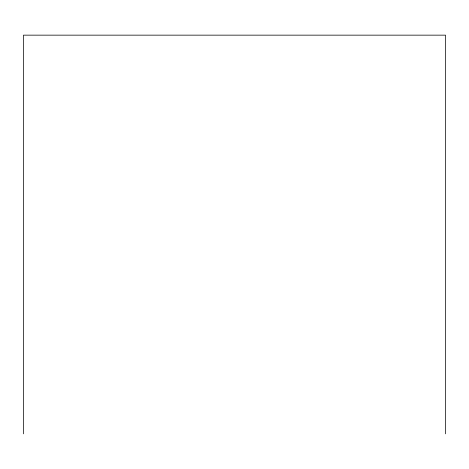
<?xml version="1.0" encoding="UTF-8"?>
<svg xmlns="http://www.w3.org/2000/svg" width="469" height="469" viewBox="0 0 469 469"><rect width="100%" height="100%" fill="white"/><g stroke="black" fill="none" stroke-linecap="round" stroke-linejoin="round"><path stroke-width="0.7" d="M445.55 433.848L445.55 35.152L23.45 35.152L23.45 433.848"/></g></svg>
